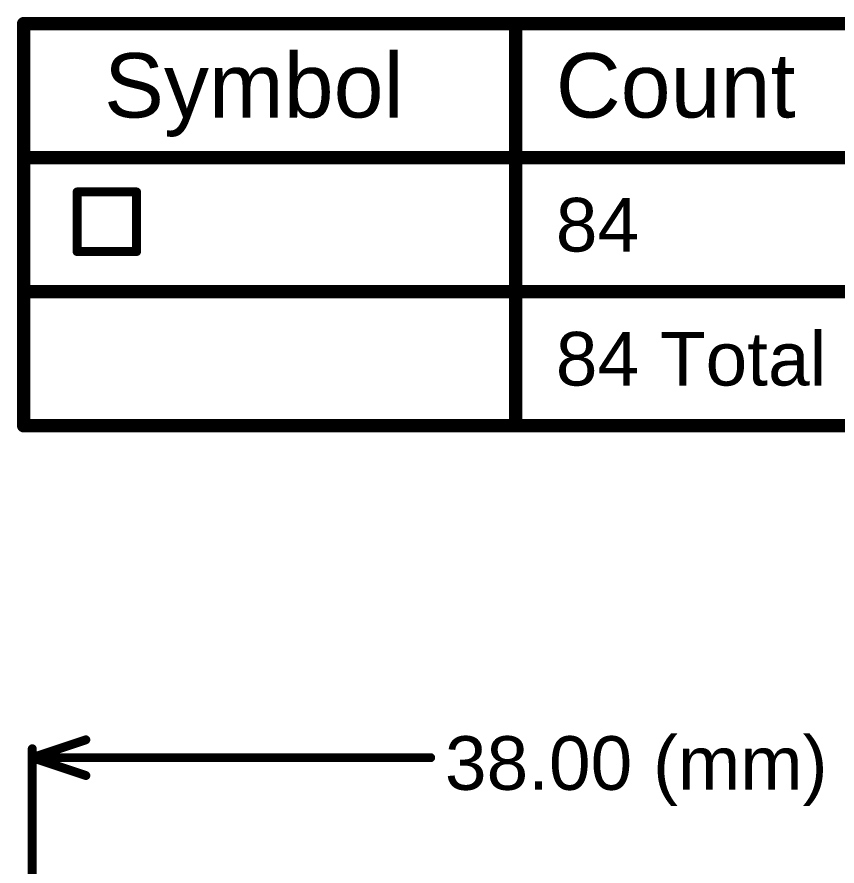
# Model space of a CAD drawing. Header units: inches. Extents: x 92 to 372, y 57 to 122.
# Drawn here: x 106.05 to 129.37, y 97.45 to 121.59 of the extents above; entities that cross this region are included whole.
import ezdxf

# ---------------------------------------------------------------- set-up
doc = ezdxf.new("R2010")
doc.units = ezdxf.units.IN
doc.layers.add('Dimension', color=6, linetype='Continuous')
doc.layers.add('Drill Drawing', color=1, linetype='Continuous')
doc.styles.add('Arial', font='', dxfattribs={"height": 0.2})
doc.styles.get('Arial').set_extended_font_data('Arial')

msp = doc.modelspace()

# ---------------------------------------------------------------- linework, layer by layer
at = {"layer": 'Dimension'}
for points in [[(106.48, 100.533, 0.254, 0.254, 0), (108.004, 101.041, 0.254, 0.254, 0)], [(106.48, 85.169, 0.254, 0.254, 0), (106.48, 100.787, 0.254, 0.254, 0)], [(106.48, 100.533, 0.254, 0.254, 0), (117.811, 100.533, 0.254, 0.254, 0)], [(106.48, 100.533, 0.254, 0.254, 0), (108.004, 100.025, 0.254, 0.254, 0)]]:
    msp.add_lwpolyline(points, format="xyseb", dxfattribs=at)
for points in [[(107.94, 101.041, 0.127, 0.127, 1), (108.067, 101.041, 0.127, 0.127, 1)], [(106.416, 100.787, 0.127, 0.127, 1), (106.543, 100.787, 0.127, 0.127, 1)], [(106.416, 100.533, 0.127, 0.127, 1), (106.543, 100.533, 0.127, 0.127, 1)], [(106.416, 100.533, 0.127, 0.127, 1), (106.543, 100.533, 0.127, 0.127, 1)], [(106.416, 100.533, 0.127, 0.127, 1), (106.543, 100.533, 0.127, 0.127, 1)], [(117.748, 100.533, 0.127, 0.127, 1), (117.875, 100.533, 0.127, 0.127, 1)], [(107.94, 100.025, 0.127, 0.127, 1), (108.067, 100.025, 0.127, 0.127, 1)]]:
    msp.add_lwpolyline(points, format="xyseb", close=True, dxfattribs=at)
at = {"layer": 'Drill Drawing'}
for points in [[(106.236, 121.399, 0.381, 0.381, 0), (371.694, 121.399, 0.381, 0.381, 0)], [(106.236, 109.969, 0.381, 0.381, 0), (106.236, 121.399, 0.381, 0.381, 0)], [(120.228, 109.969, 0.381, 0.381, 0), (120.228, 121.399, 0.381, 0.381, 0)], [(106.236, 117.589, 0.381, 0.381, 0), (371.694, 117.589, 0.381, 0.381, 0)], [(107.754, 116.616, 0.254, 0.254, 0), (109.448, 116.616, 0.254, 0.254, 0)], [(107.754, 114.922, 0.254, 0.254, 0), (107.754, 116.616, 0.254, 0.254, 0)], [(109.448, 114.922, 0.254, 0.254, 0), (109.448, 116.616, 0.254, 0.254, 0)], [(107.754, 114.922, 0.254, 0.254, 0), (109.448, 114.922, 0.254, 0.254, 0)], [(106.236, 113.779, 0.381, 0.381, 0), (371.694, 113.779, 0.381, 0.381, 0)], [(106.236, 109.969, 0.381, 0.381, 0), (371.694, 109.969, 0.381, 0.381, 0)]]:
    msp.add_lwpolyline(points, format="xyseb", dxfattribs=at)
for points in [[(106.14, 121.399, 0.191, 0.191, 1), (106.331, 121.399, 0.191, 0.191, 1)], [(106.14, 121.399, 0.191, 0.191, 1), (106.331, 121.399, 0.191, 0.191, 1)], [(120.132, 121.399, 0.191, 0.191, 1), (120.323, 121.399, 0.191, 0.191, 1)], [(106.14, 117.589, 0.191, 0.191, 1), (106.331, 117.589, 0.191, 0.191, 1)], [(107.691, 116.616, 0.127, 0.127, 1), (107.818, 116.616, 0.127, 0.127, 1)], [(107.691, 116.616, 0.127, 0.127, 1), (107.818, 116.616, 0.127, 0.127, 1)], [(109.384, 116.616, 0.127, 0.127, 1), (109.511, 116.616, 0.127, 0.127, 1)], [(109.384, 116.616, 0.127, 0.127, 1), (109.511, 116.616, 0.127, 0.127, 1)], [(107.691, 114.922, 0.127, 0.127, 1), (107.818, 114.922, 0.127, 0.127, 1)], [(107.691, 114.922, 0.127, 0.127, 1), (107.818, 114.922, 0.127, 0.127, 1)], [(109.384, 114.922, 0.127, 0.127, 1), (109.511, 114.922, 0.127, 0.127, 1)], [(109.384, 114.922, 0.127, 0.127, 1), (109.511, 114.922, 0.127, 0.127, 1)], [(106.14, 113.779, 0.191, 0.191, 1), (106.331, 113.779, 0.191, 0.191, 1)], [(106.14, 109.969, 0.191, 0.191, 1), (106.331, 109.969, 0.191, 0.191, 1)], [(106.14, 109.969, 0.191, 0.191, 1), (106.331, 109.969, 0.191, 0.191, 1)], [(120.132, 109.969, 0.191, 0.191, 1), (120.323, 109.969, 0.191, 0.191, 1)]]:
    msp.add_lwpolyline(points, format="xyseb", close=True, dxfattribs=at)

# ---------------------------------------------------------------- texts
at = {"layer": 'Dimension', "style": 'Arial'}
msp.add_text('38.00 (mm)', height=1.524, dxfattribs=at).set_placement((118.217, 99.619))
at = {"layer": 'Drill Drawing', "style": 'Arial'}
for s, height, p in [('Symbol', 1.8288, (108.522, 118.732)), ('Count', 1.8288, (121.371, 118.732)), ('84', 1.524, (121.371, 114.922)), ('84 Total', 1.524, (121.371, 111.112))]:
    msp.add_text(s, height=height, dxfattribs=at).set_placement(p)

doc.saveas('drawing.dxf')
